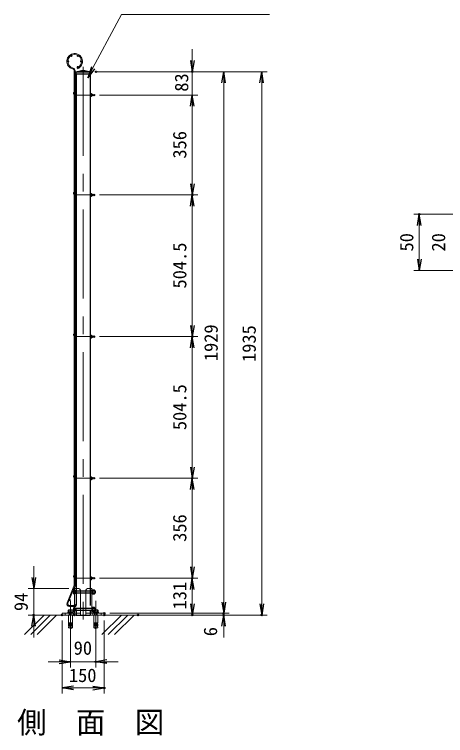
# Model space of a CAD drawing. Units: millimetres, scale not verified. Extents: x -4200 to 4200, y -2970 to 2970.
# Drawn here: x -328 to 1210, y -923 to 1646 of the extents above; entities that cross this region are included whole.
import ezdxf
from ezdxf.enums import TextEntityAlignment as Align

# ---------------------------------------------------------------- set-up
doc = ezdxf.new("R2010")
doc.units = ezdxf.units.MM
doc.header["$LTSCALE"] = 10
doc.header["$PDMODE"] = 32
doc.header["$PDSIZE"] = 5
doc.linetypes.add('DASHED', pattern=[7.5, 6, -1.5])
doc.linetypes.add('USER1', pattern=[50.8, 31.75, -6.35, 6.35, -6.35])
for name, color, linetype, lineweight in [('0-0_D-STR-DIM', 7, 'Continuous', 13), ('0-1_D-STR3', 3, 'Continuous', 13), ('0-2_D-BMK', 2, 'USER1', 13), ('0-3_D-STR1', 1, 'Continuous', 25), ('0-4_D-STR2', 7, 'Continuous', 13), ('0-5_0', 7, 'Continuous', 25), ('0-6_Defpoints', 7, 'Continuous', 25), ('0-7_D-STR-TXT', 7, 'Continuous', 13), ('0-9_D-DCR-HCH', 7, 'Continuous', 13)]:
    doc.layers.add(name, color=color, linetype=linetype, lineweight=lineweight)
doc.layers.add('0-8_D-TTL-TXT', color=7, linetype='Continuous')
doc.styles.add('ＭＳ ゴシック', font='')
doc.styles.get('ＭＳ ゴシック').set_extended_font_data('MS Gothic')

# ---------------------------------------------------------------- blocks, each defined once
blk = doc.blocks.new('_Open')
at = {"layer": '0-5_0'}
blk.add_line((-10, 1.667), (0, 0), dxfattribs=at)
blk.add_lwpolyline([(-10, -1.667), (0, 0), (-10, 0)], dxfattribs=at)

msp = doc.modelspace()

# ---------------------------------------------------------------- linework, layer by layer
at = {"layer": '0-0_D-STR-DIM'}
for p, q in [((306.81, 1481.65), (306.81, 1521.65)), ((-36.38, 1441.65), (326.81, 1441.65)), ((-36.38, 1441.65), (438.62, 1441.65)), ((-16.38, 1441.65), (574.23, 1441.65)), ((306.81, 1358.65), (306.81, 1441.65)), ((418.62, 1401.65), (418.62, -447.35)), ((554.23, 1401.65), (554.23, -453.35)), ((-24.05, 1358.65), (326.81, 1358.65)), ((-24.05, 1358.65), (326.81, 1358.65)), ((306.81, 1318.65), (306.81, 1278.65)), ((306.81, 1318.65), (306.81, 1042.65)), ((-24.05, 1002.65), (326.81, 1002.65)), ((-24.05, 1002.65), (326.81, 1002.65)), ((306.81, 962.65), (306.81, 538.15)), ((1548.95, 934.04), (1096.07, 934.04)), ((1116.07, 774.14), (1116.07, 894.04)), ((1548.95, 734.14), (1096.07, 734.14)), ((-24.05, 498.15), (326.81, 498.15)), ((-24.05, 498.15), (326.81, 498.15)), ((306.81, 458.15), (306.81, 33.65)), ((-24.05, -6.35), (326.81, -6.35)), ((-24.05, -6.35), (326.81, -6.35)), ((306.81, -46.35), (306.81, -322.35)), ((-258.84, -359.35), (-258.84, -319.35)), ((-24.05, -362.35), (326.81, -362.35)), ((-24.05, -362.35), (326.81, -362.35)), ((-133.38, -399.35), (-278.84, -399.35)), ((-258.84, -399.35), (-258.84, -493.35)), ((306.81, -402.35), (306.81, -453.35)), ((418.62, -447.35), (418.62, -407.35)), ((12.62, -487.35), (438.62, -487.35)), ((12.62, -487.35), (438.62, -487.35)), ((418.62, -487.35), (418.62, -493.35)), ((-133.38, -493.35), (-278.84, -493.35)), ((112.62, -493.35), (-277.38, -493.35)), ((-157.38, -513.35), (-157.38, -773.32)), ((-7.38, -513.35), (-7.38, -773.32)), ((12.62, -493.35), (326.81, -493.35)), ((132.62, -493.35), (574.23, -493.35)), ((132.62, -493.35), (438.62, -493.35)), ((-258.84, -533.35), (-258.84, -573.35)), ((418.62, -533.35), (418.62, -573.35)), ((-127.38, -559.35), (-127.38, -679.78)), ((-37.39, -559.35), (-37.39, -679.78)), ((-167.38, -659.78), (-207.38, -659.78)), ((-127.38, -659.78), (-37.39, -659.78)), ((2.61, -659.78), (42.61, -659.78)), ((-117.38, -753.32), (-47.38, -753.32))]:
    msp.add_line(p, q, dxfattribs=at)
at = {"layer": '0-1_D-STR3'}
for p, q in [((-115.01, 1368.54), (-114.58, 1369.11)), ((-107.88, 1369.36), (-110.98, 1371.7)), ((-110.86, 1365.41), (-107.88, 1369.36)), ((-53.25, 1364.17), (-57.38, 1364.17)), ((-57.38, 1364.17), (-57.38, 1353.12)), ((-53.25, 1361.41), (-57.38, 1361.41)), ((-52.75, 1362.81), (-52.75, 1354.31)), ((-108.78, 1361.25), (-107.88, 1361.25)), ((-108.78, 1356.05), (-107.88, 1356.05)), ((-107.88, 1361.25), (-107.38, 1361.25)), ((-107.88, 1356.05), (-107.38, 1356.05)), ((-53.25, 1355.89), (-57.38, 1355.89)), ((-53.25, 1353.12), (-57.38, 1353.12)), ((-52.75, 1356.05), (-48.75, 1356.05)), ((-115.01, 1012.54), (-114.58, 1013.11)), ((-107.88, 1013.36), (-110.98, 1015.7)), ((-110.86, 1009.41), (-107.88, 1013.36)), ((-108.78, 1005.25), (-107.88, 1005.25)), ((-107.88, 1005.25), (-107.38, 1005.25)), ((-53.25, 1008.17), (-57.38, 1008.17)), ((-57.38, 1008.17), (-57.38, 997.12)), ((-53.25, 1005.41), (-57.38, 1005.41)), ((-52.75, 1006.81), (-52.75, 998.31)), ((-108.78, 1000.05), (-107.88, 1000.05)), ((-107.88, 1000.05), (-107.38, 1000.05)), ((-53.25, 999.89), (-57.38, 999.89)), ((-53.25, 997.12), (-57.38, 997.12)), ((-52.75, 1000.05), (-48.75, 1000.05)), ((-115.01, 508.04), (-114.58, 508.61)), ((-107.88, 508.86), (-110.98, 511.2)), ((-110.86, 504.91), (-107.88, 508.86)), ((-108.78, 500.75), (-107.88, 500.75)), ((-108.78, 495.55), (-107.88, 495.55)), ((-107.88, 500.75), (-107.38, 500.75)), ((-107.88, 495.55), (-107.38, 495.55)), ((-53.25, 503.67), (-57.38, 503.67)), ((-57.38, 503.67), (-57.38, 492.62)), ((-53.25, 500.91), (-57.38, 500.91)), ((-53.25, 495.39), (-57.38, 495.39)), ((-53.25, 492.62), (-57.38, 492.62)), ((-52.75, 502.31), (-52.75, 493.81)), ((-52.75, 495.55), (-48.75, 495.55)), ((-115.01, 3.54), (-114.58, 4.11)), ((-107.88, 4.36), (-110.98, 6.7)), ((-110.86, 0.41), (-107.88, 4.36)), ((-108.78, -3.75), (-107.88, -3.75)), ((-107.88, -3.75), (-107.38, -3.75)), ((-57.38, -0.83), (-57.38, -11.88)), ((-53.25, -0.83), (-57.38, -0.83)), ((-53.25, -3.59), (-57.38, -3.59)), ((-53.25, -9.11), (-57.38, -9.11)), ((-53.25, -11.88), (-57.38, -11.88)), ((-52.75, -2.19), (-52.75, -10.69)), ((-52.75, -8.95), (-48.75, -8.95)), ((-115.01, -352.46), (-114.58, -351.89)), ((-107.88, -351.64), (-110.98, -349.3)), ((-110.86, -355.59), (-107.88, -351.64)), ((-57.38, -356.83), (-57.38, -367.88)), ((-53.25, -356.83), (-57.38, -356.83)), ((-53.25, -359.59), (-57.38, -359.59)), ((-52.75, -358.19), (-52.75, -366.69)), ((-108.78, -359.75), (-107.88, -359.75)), ((-107.88, -359.75), (-107.38, -359.75)), ((-53.25, -365.11), (-57.38, -365.11)), ((-53.25, -367.88), (-57.38, -367.88)), ((-52.75, -364.95), (-48.75, -364.95)), ((-97.38, -399.35), (-113.38, -399.35)), ((-113.38, -399.35), (-113.38, -487.35)), ((-113.38, -420.35), (-113.38, -402.35)), ((-113.38, -405.7), (-109.98, -405.7)), ((-109.98, -405.7), (-109.38, -406.74)), ((-109.38, -415.96), (-109.38, -406.74)), ((-109.38, -407.35), (-39.18, -407.35)), ((-109.38, -407.35), (-107.18, -408.15)), ((-107.18, -415.35), (-107.18, -407.35)), ((-107.18, -408.15), (-38.38, -408.15)), ((-92.38, -493.35), (-92.38, -404.35)), ((-72.38, -493.35), (-72.38, -404.35)), ((-67.38, -399.35), (-51.38, -399.35)), ((-51.38, -399.35), (-51.38, -487.35)), ((-49.38, -403.35), (-49.38, -419.35)), ((-47.78, -403.35), (-49.38, -403.35)), ((-47.78, -403.85), (-47.78, -418.85)), ((-47.78, -403.85), (-41.98, -403.85)), ((-47.78, -407.6), (-41.98, -407.6)), ((-41.28, -405.57), (-41.28, -417.12)), ((-39.18, -415.35), (-39.18, -407.35)), ((-39.18, -407.35), (-38.38, -408.15)), ((-38.38, -414.55), (-38.38, -408.15)), ((-113.38, -417), (-109.98, -417)), ((-109.98, -417), (-109.38, -415.96)), ((-109.38, -415.35), (-107.18, -414.55)), ((-109.38, -415.35), (-39.18, -415.35)), ((-107.18, -414.55), (-38.38, -414.55)), ((-47.78, -415.1), (-41.98, -415.1)), ((-47.78, -418.85), (-41.98, -418.85)), ((-39.18, -415.35), (-38.38, -414.55)), ((-92.38, -487.35), (-157.38, -487.35)), ((-157.38, -487.35), (-157.38, -493.35)), ((-136.19, -482.85), (-136.19, -475.65)), ((-120.46, -474.85), (-134.09, -474.85)), ((-132.39, -493.35), (-132.39, -487.35)), ((-131.79, -475.65), (-131.79, -482.85)), ((-131.59, -493.35), (-131.59, -487.35)), ((-128.64, -485.35), (-126.14, -482.85)), ((-123.19, -493.35), (-123.19, -487.35)), ((-122.99, -475.65), (-122.99, -482.85)), ((-122.39, -493.35), (-122.39, -487.35)), ((-118.59, -482.85), (-118.59, -475.65)), ((-113.38, -482.35), (-113.38, -464.35)), ((-113.38, -467.7), (-109.98, -467.7)), ((-113.38, -479), (-109.98, -479)), ((-109.98, -467.7), (-109.38, -468.74)), ((-109.98, -479), (-109.38, -477.96)), ((-109.38, -477.96), (-109.38, -468.74)), ((-109.38, -469.35), (-39.18, -469.35)), ((-109.38, -469.35), (-107.18, -470.15)), ((-109.38, -477.35), (-107.18, -476.55)), ((-109.38, -477.35), (-39.18, -477.35)), ((-107.18, -477.35), (-107.18, -469.35)), ((-107.18, -470.15), (-38.38, -470.15)), ((-107.18, -476.55), (-38.38, -476.55)), ((-72.38, -487.35), (-7.38, -487.35)), ((-49.38, -465.35), (-49.38, -481.35)), ((-47.78, -465.35), (-49.38, -465.35)), ((-47.78, -465.85), (-47.78, -480.85)), ((-47.78, -465.85), (-41.98, -465.85)), ((-47.78, -469.6), (-41.98, -469.6)), ((-47.78, -477.1), (-41.98, -477.1)), ((-47.78, -480.85), (-41.98, -480.85)), ((-46.19, -482.85), (-46.19, -475.65)), ((-30.46, -474.85), (-44.09, -474.85)), ((-42.39, -493.35), (-42.39, -487.35)), ((-41.79, -475.65), (-41.79, -482.85)), ((-41.59, -493.35), (-41.59, -487.35)), ((-41.28, -467.57), (-41.28, -479.12)), ((-39.18, -477.35), (-39.18, -469.35)), ((-39.18, -469.35), (-38.38, -470.15)), ((-39.18, -477.35), (-38.38, -476.55)), ((-38.64, -485.35), (-36.14, -482.85)), ((-38.38, -476.55), (-38.38, -470.15)), ((-33.19, -493.35), (-33.19, -487.35)), ((-32.99, -475.65), (-32.99, -482.85)), ((-32.39, -493.35), (-32.39, -487.35)), ((-28.59, -482.85), (-28.59, -475.65)), ((-7.38, -487.35), (-7.38, -493.35)), ((-92.38, -493.35), (-157.38, -493.35)), ((-72.38, -493.35), (-7.38, -493.35)), ((-127.76, -525.85), (-134.59, -525.85)), ((-127.76, -523.35), (-134.39, -523.35)), ((-127.76, -528.35), (-134.39, -528.35)), ((-127.76, -530.85), (-134.39, -530.85)), ((-127.76, -519.56), (-127.76, -533.35)), ((-127.01, -519.56), (-127.01, -533.35)), ((-127.01, -523.35), (-120.39, -523.35)), ((-127.01, -525.85), (-120.39, -525.85)), ((-127.01, -528.35), (-120.39, -528.35)), ((-127.01, -530.85), (-120.39, -530.85)), ((-37.76, -525.85), (-44.59, -525.85)), ((-37.76, -523.35), (-44.39, -523.35)), ((-37.76, -528.35), (-44.39, -528.35)), ((-37.76, -530.85), (-44.39, -530.85)), ((-37.76, -519.56), (-37.76, -533.35)), ((-37.01, -519.56), (-37.01, -533.35)), ((-37.01, -523.35), (-30.39, -523.35)), ((-37.01, -525.85), (-30.39, -525.85)), ((-37.01, -528.35), (-30.39, -528.35)), ((-37.01, -530.85), (-30.39, -530.85))]:
    msp.add_line(p, q, dxfattribs=at)
at = {"layer": '0-1_D-STR3', "linetype": 'DASHED'}
for p, q in [((-107.38, -406.6), (-113.38, -406.6)), ((-107.38, -399.35), (-107.38, -487.35)), ((-57.38, -399.35), (-57.38, -487.35)), ((-57.38, -406.6), (-51.38, -406.6)), ((-107.38, -416.1), (-113.38, -416.1)), ((-57.38, -416.1), (-51.38, -416.1)), ((-146.38, -487.35), (-146.38, -493.35)), ((-116.88, -487.35), (-116.88, -493.35)), ((-107.38, -468.6), (-113.38, -468.6)), ((-107.38, -478.1), (-113.38, -478.1)), ((-57.38, -468.6), (-51.38, -468.6)), ((-57.38, -478.1), (-51.38, -478.1)), ((-47.88, -487.35), (-47.88, -493.35)), ((-18.38, -487.35), (-18.38, -493.35))]:
    msp.add_line(p, q, dxfattribs=at)
at = {"layer": '0-1_D-STR3'}
for points in [[(-52.75, 1361.25), (-48.75, 1361.25), (-48.75, 1356.05)], [(-52.75, 1005.25), (-48.75, 1005.25), (-48.75, 1000.05)], [(-52.75, 500.75), (-48.75, 500.75), (-48.75, 495.55)], [(-108.78, -8.95), (-107.88, -8.95), (-107.38, -8.95)], [(-52.75, -3.75), (-48.75, -3.75), (-48.75, -8.95)], [(-108.78, -364.95), (-107.88, -364.95), (-107.38, -364.95)], [(-52.75, -359.75), (-48.75, -359.75), (-48.75, -364.95)], [(-47.78, -403.35), (-47.78, -419.35), (-49.38, -419.35)], [(-136.59, -485.35), (-136.59, -482.85), (-118.19, -482.85), (-118.19, -485.35)], [(-47.78, -465.35), (-47.78, -481.35), (-49.38, -481.35)], [(-46.59, -485.35), (-46.59, -482.85), (-28.19, -482.85), (-28.19, -485.35)], [(-127.01, -521.69), (-120.39, -521.69), (-120.39, -493.35), (-134.39, -493.35), (-134.39, -521.69), (-127.76, -521.69)], [(-37.01, -521.69), (-30.39, -521.69), (-30.39, -493.35), (-44.39, -493.35), (-44.39, -521.69), (-37.76, -521.69)], [(-134.07, -521.69), (-134.39, -523.35), (-134.39, -524.19), (-127.76, -524.19)], [(-134.07, -524.19), (-134.39, -525.85), (-134.39, -526.69), (-127.76, -526.69)], [(-134.07, -526.69), (-134.39, -528.35), (-134.39, -529.19), (-127.76, -529.19)], [(-120.7, -529.19), (-120.39, -530.85), (-120.39, -533.35), (-134.39, -533.35), (-134.39, -530.85), (-134.07, -529.19)], [(-120.91, -533.35), (-120.39, -539.35), (-134.39, -539.35), (-133.86, -533.35)], [(-120.39, -533.35), (-127.07, -533.35), (-134.39, -533.35)], [(-120.7, -521.69), (-120.39, -523.35), (-120.39, -524.19), (-127.01, -524.19)], [(-120.7, -524.19), (-120.39, -525.85), (-120.39, -526.69), (-127.01, -526.69)], [(-120.7, -526.69), (-120.39, -528.35), (-120.39, -529.19), (-127.01, -529.19)], [(-44.07, -521.69), (-44.39, -523.35), (-44.39, -524.19), (-37.76, -524.19)], [(-44.07, -524.19), (-44.39, -525.85), (-44.39, -526.69), (-37.76, -526.69)], [(-44.07, -526.69), (-44.39, -528.35), (-44.39, -529.19), (-37.76, -529.19)], [(-30.7, -529.19), (-30.39, -530.85), (-30.39, -533.35), (-44.39, -533.35), (-44.39, -530.85), (-44.07, -529.19)], [(-30.91, -533.35), (-30.39, -539.35), (-44.39, -539.35), (-43.86, -533.35)], [(-30.39, -533.35), (-37.07, -533.35), (-44.39, -533.35)], [(-30.7, -521.69), (-30.39, -523.35), (-30.39, -524.19), (-37.01, -524.19)], [(-30.7, -524.19), (-30.39, -525.85), (-30.39, -526.69), (-37.01, -526.69)], [(-30.7, -526.69), (-30.39, -528.35), (-30.39, -529.19), (-37.01, -529.19)]]:
    msp.add_lwpolyline(points, dxfattribs=at)
for points in [[(-49.38, -403.35), (-49.38, -419.35), (-51.38, -419.35), (-51.38, -403.35)], [(-116.89, -485.35), (-116.89, -487.35), (-137.89, -487.35), (-137.89, -485.35)], [(-49.38, -465.35), (-49.38, -481.35), (-51.38, -481.35), (-51.38, -465.35)], [(-26.89, -485.35), (-26.89, -487.35), (-47.89, -487.35), (-47.89, -485.35)]]:
    msp.add_lwpolyline(points, close=True, dxfattribs=at)
for centre, radius, start, end in [((-108.78, 1363.85), 7.8, 143, 221.96156), ((-108.78, 1363.85), 2.6, 143, 147.797), ((-108.78, 1363.85), 2.6, 212.203, 270), ((-54.91, 1362.79), 2.16, 320.19668, 39.80332), ((-60.63, 1358.65), 7.88, 339.48158, 20.51842), ((-108.78, 1363.85), 7.8, 253.6171, 270), ((-57.41, 1355.87), 0.031, 40.87793, 319.12207), ((-54.87, 1354.5), 2.13, 319.53759, 40.46241), ((-51.78, 1358.65), 4, 319.4584, 40.5416), ((-108.78, 1007.85), 7.8, 143, 221.96156), ((-108.78, 1007.85), 2.6, 143, 147.797), ((-108.78, 1007.85), 2.6, 212.203, 270), ((-54.91, 1006.79), 2.16, 320.19668, 39.80332), ((-60.63, 1002.65), 7.88, 339.48158, 20.51842), ((-51.78, 1002.65), 4, 319.4584, 40.5416), ((-108.78, 1007.85), 7.8, 253.6171, 270), ((-57.41, 999.87), 0.031, 40.87793, 319.12207), ((-54.87, 998.5), 2.13, 319.53759, 40.46241), ((-108.78, 503.35), 7.8, 143, 221.96156), ((-108.78, 503.35), 2.6, 143, 147.797), ((-108.78, 503.35), 2.6, 212.203, 270), ((-108.78, 503.35), 7.8, 253.6171, 270), ((-57.41, 495.37), 0.031, 40.87793, 319.12207), ((-54.91, 502.29), 2.16, 320.19668, 39.80332), ((-60.63, 498.15), 7.88, 339.48158, 20.51842), ((-54.87, 494), 2.13, 319.53759, 40.46241), ((-51.78, 498.15), 4, 319.4584, 40.5416), ((-108.78, -1.15), 7.8, 143, 221.96156), ((-108.78, -1.15), 2.6, 143, 147.797), ((-108.78, -1.15), 2.6, 212.203, 270), ((-108.78, -1.15), 7.8, 253.6171, 270), ((-57.41, -9.13), 0.031, 40.87793, 319.12207), ((-54.91, -2.21), 2.16, 320.19668, 39.80332), ((-60.63, -6.35), 7.88, 339.48158, 20.51842), ((-54.87, -10.5), 2.13, 319.53759, 40.46241), ((-51.78, -6.35), 4, 319.4584, 40.5416), ((-108.78, -357.15), 7.8, 143, 221.96156), ((-108.78, -357.15), 2.6, 143, 147.797), ((-108.78, -357.15), 2.6, 212.203, 270), ((-54.91, -358.21), 2.16, 320.19668, 39.80332), ((-60.63, -362.35), 7.88, 339.48158, 20.51842), ((-108.78, -357.15), 7.8, 253.6171, 270), ((-57.41, -365.13), 0.031, 40.87793, 319.12207), ((-54.87, -366.5), 2.13, 319.53759, 40.46241), ((-51.78, -362.35), 4, 319.4584, 40.5416), ((-105.26, -411.35), 12.12, 132.07502, 227.92498), ((-116.39, -408.53), 7, 336.18668, 23.81332), ((-97.38, -404.35), 5, 0, 90), ((-67.38, -404.35), 5, 90, 180), ((-44.13, -405.73), 2.85, 318.83491, 41.16509), ((-51.68, -411.35), 10.39, 338.85295, 21.14705), ((-116.33, -414.18), 6.95, 336.0128, 23.9872), ((-44.13, -416.98), 2.85, 318.86505, 41.13495), ((-133.99, -478.27), 3.42, 49.96723, 130.03277), ((-127.39, -487.35), 12.5, 69.39031, 110.60969), ((-120.79, -478.21), 3.38, 49.3117, 130.6883), ((-105.26, -473.35), 12.12, 132.07502, 227.92498), ((-116.39, -470.53), 7, 336.18668, 23.81332), ((-116.33, -476.18), 6.95, 336.0128, 23.9872), ((-43.99, -478.27), 3.42, 49.96723, 130.03277), ((-44.13, -467.73), 2.85, 318.83491, 41.16509), ((-51.68, -473.35), 10.39, 338.85295, 21.14705), ((-44.13, -478.98), 2.85, 318.86505, 41.13495), ((-37.39, -487.35), 12.5, 69.39031, 110.60969), ((-30.79, -478.21), 3.38, 49.3117, 130.6883), ((-127.39, -519.56), 0.375, 0, 180), ((-37.39, -519.56), 0.375, 0, 180)]:
    msp.add_arc(centre, radius, start, end, dxfattribs=at)
at = {"layer": '0-2_D-BMK'}
for p, q in [((-82.38, 1459.15), (-82.38, -549.93)), ((-107.38, 1358.65), (-44.05, 1358.65)), ((-107.38, 1002.65), (-44.05, 1002.65)), ((-107.38, 498.15), (-44.05, 498.15)), ((-107.38, -6.35), (-44.05, -6.35)), ((-107.38, -362.35), (-44.05, -362.35)), ((-127.39, -442.33), (-127.39, -585.41)), ((-37.39, -442.33), (-37.39, -585.41))]:
    msp.add_line(p, q, dxfattribs=at)
at = {"layer": '0-3_D-STR1'}
for p, q in [((-108.38, 1441.65), (-88.38, 1445.65)), ((-108.38, 1441.65), (-56.38, 1441.65)), ((-108.38, 1441.65), (-108.38, 1434.65)), ((-88.38, 1445.65), (-76.38, 1445.65)), ((-76.38, 1445.65), (-56.38, 1441.65)), ((-56.38, 1441.65), (-56.38, 1434.65)), ((-108.38, 1434.65), (-56.38, 1434.65)), ((-107.38, 1434.65), (-107.38, -399.35)), ((-57.38, 1434.65), (-57.38, -399.35)), ((-107.38, -493.35), (-57.38, -493.35))]:
    msp.add_line(p, q, dxfattribs=at)
at = {"layer": '0-3_D-STR1', "linetype": 'DASHED'}
for p, q in [((-107.38, -399.35), (-107.38, -493.35)), ((-57.38, -399.35), (-57.38, -493.35))]:
    msp.add_line(p, q, dxfattribs=at)
at = {"layer": '0-4_D-STR2'}
for p, q in [((-114.58, 1445.24), (-114.58, 1362.65)), ((-110.98, 1445.24), (-110.98, 1362.65)), ((-103.94, 1455.91), (-102.64, 1452.55)), ((-114.58, -388.29), (-114.58, -358.35)), ((-110.98, -388.29), (-110.98, -358.35)), ((-139.99, -449.45), (-115.09, -390.79)), ((-136.68, -450.85), (-111.78, -392.2)), ((-108.98, -459.75), (-130.78, -459.75)), ((-108.98, -459.75), (-108.98, -463.35)), ((-108.98, -463.35), (-130.78, -463.35))]:
    msp.add_line(p, q, dxfattribs=at)
for centre in [(-124.08, 1498.22), (-101.48, 1498.22), (-135.38, 1478.65), (-90.18, 1478.65), (-101.48, 1459.08), (-109.18, 1362.65), (-109.18, 1246.65), (-109.18, 1127.65), (-109.18, 1006.65), (-109.18, 889.65), (-109.18, 770.65), (-109.18, 651.65), (-109.18, 532.65), (-109.18, 502.15), (-109.18, 472.35), (-109.18, 353.35), (-109.18, 234.35), (-109.18, 115.35), (-109.18, -3.65), (-109.18, -122.65), (-109.18, -241.65), (-109.18, -358.35), (-130.25, -440.33), (-112.48, -457.95)]:
    msp.add_circle(centre, 1.8, dxfattribs=at)
for centre, radius, start, end in [((-112.78, 1478.65), 28, 291.25, 256.20952), ((-112.78, 1478.65), 24.4, 291.25, 256.20952), ((-120.98, 1445.24), 6.4, 0, 76.20952), ((-120.98, 1445.24), 10, 0, 76.20952), ((-120.98, -388.29), 6.4, 337, 0), ((-120.98, -388.29), 10, 337, 0), ((-130.78, -453.35), 10, 157, 270), ((-130.78, -453.35), 6.4, 157, 270)]:
    msp.add_arc(centre, radius, start, end, dxfattribs=at)
at = {"layer": '0-5_0'}
for p, q in [((-114.58, 1362.65), (-114.58, -358.35)), ((-110.98, 1362.65), (-110.98, -358.35))]:
    msp.add_line(p, q, dxfattribs=at)
at = {"layer": '0-6_Defpoints'}
for p in [(-56.38, 1441.65), (-36.38, 1441.65), (306.81, 1441.65), (-44.05, 1358.65), (-44.05, 1002.65), (306.81, 1002.65), (1116.07, 934.04), (-44.05, 498.15), (306.81, 498.15), (-44.05, -6.35), (306.81, -6.35), (-44.05, -362.35), (306.81, -362.35), (-113.38, -399.35), (-7.38, -487.35), (418.62, -487.35), (-258.84, -493.35), (-157.38, -493.35), (-113.38, -493.35), (-7.38, -493.35), (-7.38, -493.35), (112.62, -493.35), (306.81, -493.35), (418.62, -493.35), (554.23, -493.35), (-127.38, -539.35), (-37.39, -539.35), (-37.39, -659.78), (-7.38, -753.32)]:
    msp.add_point(p, dxfattribs=at)
at = {"layer": '0-7_D-STR-TXT'}
msp.add_lwpolyline([(581.72, 1645.82), (54.48, 1645.82), (-65.31, 1422.18)], dxfattribs=at)
at = {"layer": '0-9_D-DCR-HCH'}
for p, q in [((-291.66, -563.13), (-221.88, -493.35)), ((-269.21, -563.13), (-199.43, -493.35)), ((-246.76, -563.13), (-176.98, -493.35)), ((-15.36, -563.13), (54.42, -493.35)), ((7.1, -563.13), (76.87, -493.35)), ((29.55, -563.13), (99.32, -493.35))]:
    msp.add_line(p, q, dxfattribs=at)

# ---------------------------------------------------------------- block references
at = {"layer": '0-0_D-STR-DIM', "xscale": 4, "yscale": 4}
for p, rotation in [((306.81, 1441.65), 270), ((418.62, 1441.65), 90), ((554.23, 1441.65), 90), ((306.81, 1358.65), 90), ((306.81, 1358.65), 90), ((306.81, 1002.65), 270), ((306.81, 1002.65), 90), ((1116.07, 934.04), 90), ((1116.07, 734.14), 270), ((306.81, 498.15), 270), ((306.81, 498.15), 90), ((306.81, -6.35), 270), ((306.81, -6.35), 90), ((306.81, -362.35), 270), ((-258.84, -399.35), 270), ((306.81, -362.35), 90), ((306.81, -493.35), 270), ((418.62, -487.35), 270), ((418.62, -487.35), 270), ((554.23, -493.35), 270), ((-258.84, -493.35), 90), ((418.62, -493.35), 90), ((-37.39, -659.78), 180), ((-157.38, -753.32), 180)]:
    msp.add_blockref('_Open', p, dxfattribs=dict(at, rotation=rotation))
for p in [(-127.38, -659.78), (-7.38, -753.32)]:
    msp.add_blockref('_Open', p, dxfattribs=at)
at = {"layer": '0-7_D-STR-TXT', "xscale": 4, "yscale": 4, "rotation": 241.82519}
msp.add_blockref('_Open', (-66.25, 1420.41), dxfattribs=at)

# ---------------------------------------------------------------- texts
at = {"layer": '0-0_D-STR-DIM', "style": 'ＭＳ ゴシック'}
for s, p in [('83', (306.81, 1370.59)), ('356', (300.06, 1132.3)), ('50', (1109.32, 801.46)), ('20', (1222.86, 801.34)), ('504.5', (300.06, 669.67)), ('1929', (411.87, 410.9)), ('1935', (547.49, 407.9)), ('504.5', (300.06, 165.17)), ('356', (300.06, -232.7)), ('131', (300.06, -473.43)), ('94', (-265.59, -479.35)), ('6', (409.73, -568.91))]:
    msp.add_text(s, height=48.09, rotation=90, dxfattribs=at).set_placement(p, align=Align.BOTTOM_LEFT)
for s, p in [('90', (-116.11, -649.3)), ('150', (-133.03, -746.57))]:
    msp.add_text(s, height=48.09, dxfattribs=at).set_placement(p, align=Align.BOTTOM_LEFT)
at = {"layer": '0-8_D-TTL-TXT', "style": 'ＭＳ ゴシック'}
msp.add_text('側\u3000面\u3000図', height=76.98, dxfattribs=at).set_placement((-317.96, -937.4), align=Align.BOTTOM_LEFT)

doc.saveas('drawing.dxf')
